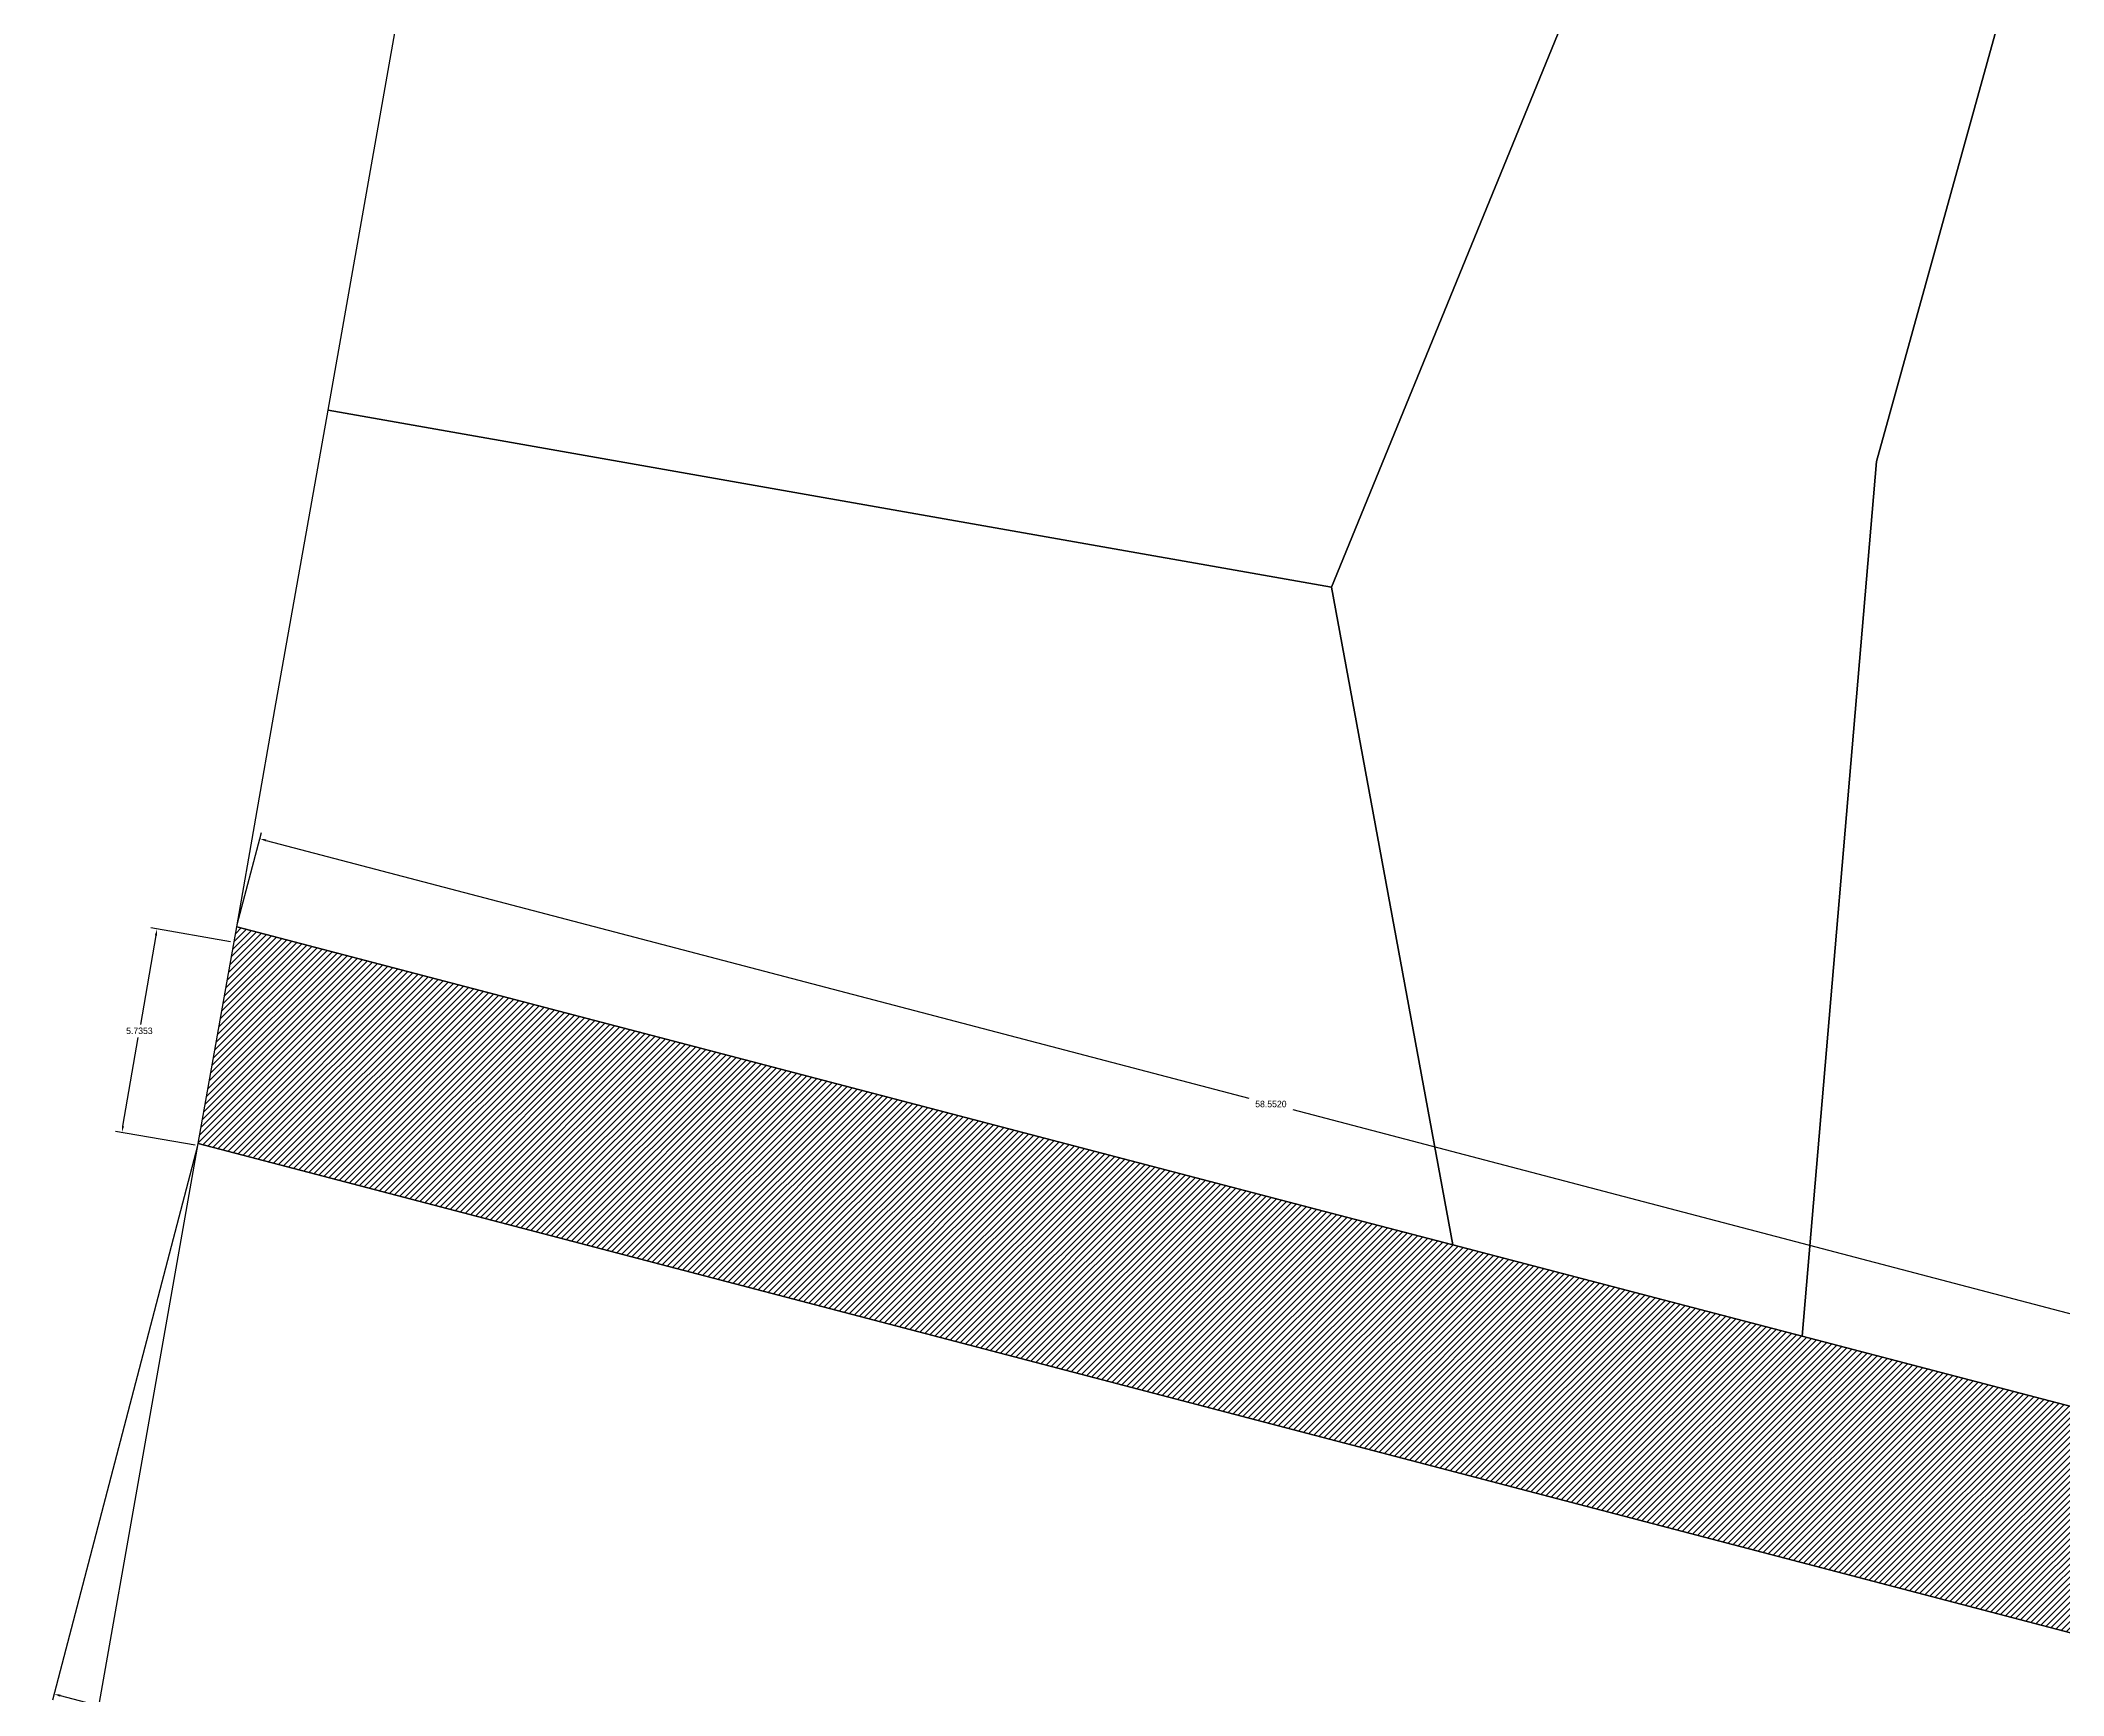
# Model space of a CAD drawing. Header units: metres. Extents: x 1404710 to 1404891, y 4916915 to 4917022.
# Drawn here: x 1404712.8 to 1404768.9, y 4916938.3 to 4916984.3 of the extents above; entities that cross this region are included whole.
import ezdxf

# ---------------------------------------------------------------- set-up
doc = ezdxf.new("R2010")
doc.units = ezdxf.units.M
doc.header["$MEASUREMENT"] = 0
doc.layers.add('nz_property_titles', color=7, linetype='Continuous', true_color=0x003399)
doc.dimstyles.get("Standard").update_dxf_attribs({"dimtxt": 0.18, "dimasz": 0.18, "dimexe": 0.18, "dimexo": 0.0625, "dimgap": 0.09, "dimtad": 0, "dimtih": 1, "dimtoh": 1, "dimdec": 4, "dimzin": 0, "dimdsep": 46, "dimtxsty": 'Standard', "dimcen": 0.09, "dimadec": 0, "dimazin": 0, "dimtfac": 1, "dimtdec": 4, "dimtofl": 0, "dimtmove": 0, "dimatfit": 3, "dimfxl": 1, "dimtolj": 1, "dimtzin": 0, "dimarcsym": 0})

# ---------------------------------------------------------------- blocks, each defined once
blk = doc.blocks.new('*D1')
at = {"color": 0, "lineweight": -2, "transparency": 16777216}
for p, q in [((1404717.138, 4916953.586), (1404713.111, 4916938.189)), ((1404713.331, 4916938.318), (1404755.532, 4916927.282)), ((1404805.411, 4916930.502), (1404801.385, 4916915.106)), ((1404801.256, 4916915.325), (1404756.702, 4916926.976))]:
    blk.add_line(p, q, dxfattribs=at)
at = {"color": 0, "transparency": 16777216}
for points in [[(1404713.339, 4916938.347), (1404713.323, 4916938.289), (1404713.157, 4916938.364)], [(1404801.264, 4916915.354), (1404801.249, 4916915.296), (1404801.431, 4916915.28)]]:
    blk.add_solid(points, dxfattribs=at)
at = {"layer": 'Defpoints', "color": 0, "transparency": 16777216}
for p in [(1404717.154, 4916953.647), (1404805.427, 4916930.563), (1404801.431, 4916915.28)]:
    blk.add_point(p, dxfattribs=at)
at = {"color": 0, "transparency": 16777216, "insert": (1404756.117, 4916927.129), "char_height": 0.18, "attachment_point": 5}
blk.add_mtext('\\A1;91.2420', dxfattribs=at)
blk = doc.blocks.new('*D3')
at = {"color": 0, "lineweight": -2, "transparency": 16777216}
for p, q in [((1404718.243, 4916959.726), (1404718.914, 4916962.283)), ((1404719.043, 4916962.063), (1404746.311, 4916954.905)), ((1404775.328, 4916947.287), (1404747.541, 4916954.582)), ((1404774.876, 4916944.859), (1404775.548, 4916947.416))]:
    blk.add_line(p, q, dxfattribs=at)
at = {"color": 0, "transparency": 16777216}
for points in [[(1404719.05, 4916962.092), (1404719.035, 4916962.034), (1404718.869, 4916962.109)], [(1404775.335, 4916947.316), (1404775.32, 4916947.258), (1404775.502, 4916947.242)]]:
    blk.add_solid(points, dxfattribs=at)
at = {"layer": 'Defpoints', "color": 0, "transparency": 16777216}
for p in [(1404718.869, 4916962.109), (1404718.227, 4916959.666), (1404774.86, 4916944.799)]:
    blk.add_point(p, dxfattribs=at)
at = {"color": 0, "transparency": 16777216, "insert": (1404746.926, 4916954.743), "char_height": 0.18, "attachment_point": 5}
blk.add_mtext('\\A1;58.5520', dxfattribs=at)
blk = doc.blocks.new('*D4')
at = {"color": 0, "lineweight": -2, "transparency": 16777216}
for p, q in [((1404718.053, 4916959.248), (1404715.839, 4916959.631)), ((1404715.985, 4916959.423), (1404715.558, 4916956.955)), ((1404715.069, 4916954.127), (1404715.496, 4916956.595)), ((1404717.076, 4916953.597), (1404714.861, 4916953.98))]:
    blk.add_line(p, q, dxfattribs=at)
at = {"color": 0, "transparency": 16777216}
for points in [[(1404715.956, 4916959.429), (1404716.015, 4916959.418), (1404716.016, 4916959.601)], [(1404715.04, 4916954.132), (1404715.099, 4916954.122), (1404715.039, 4916953.949)]]:
    blk.add_solid(points, dxfattribs=at)
at = {"layer": 'Defpoints', "color": 0, "transparency": 16777216}
for p in [(1404718.115, 4916959.238), (1404715.039, 4916953.949), (1404717.138, 4916953.586)]:
    blk.add_point(p, dxfattribs=at)
at = {"color": 0, "transparency": 16777216, "insert": (1404715.527, 4916956.775), "char_height": 0.18, "attachment_point": 5}
blk.add_mtext('\\A1;5.7353', dxfattribs=at)

msp = doc.modelspace()

# ---------------------------------------------------------------- hatches: boundary and pattern name
h = msp.add_hatch()
h.set_pattern_fill('ANSI31', color=4)
h.set_pattern_definition([(45, (0, 0), (-0.0883883476483, 0.0883883476483), [])])
h.paths.add_polyline_path([(1404751.97863, 4916950.83439), (1404748.59612, 4916951.71749), (1404718.22736, 4916959.66582), (1404717.15357, 4916953.6469), (1404775.15005, 4916938.48056), (1404783.49767, 4916943.27821), (1404788.85598, 4916963.74764), (1404783.30677, 4916965.19926), (1404778.55125, 4916947.0293), (1404774.82892, 4916944.85265), (1404761.67073, 4916948.29674)])
h.paths.add_polyline_path([(1404793.61256, 4916981.9184), (1404788.06228, 4916983.36922), (1404783.30677, 4916965.19926), (1404788.85598, 4916963.74764)])

# ---------------------------------------------------------------- linework, layer by layer
at = {"layer": 'nz_property_titles', "color": 2}
for points in [[(1404748.61138, 4916969.09109), (1404720.76072, 4916974.00494), (1404725.31282, 4916999.7884), (1404757.69478, 4916991.31594), (1404748.61138, 4916969.09109)], [(1404758.85787, 4916991.01528), (1404768.16239, 4916988.57661), (1404763.73526, 4916972.5782), (1404761.67073, 4916948.29674), (1404751.97863, 4916950.83439), (1404748.61138, 4916969.09109), (1404757.69478, 4916991.31594), (1404758.85787, 4916991.01528)], [(1404788.06228, 4916983.36922), (1404778.55125, 4916947.0293), (1404774.82892, 4916944.85265), (1404761.67073, 4916948.29674), (1404763.73526, 4916972.5782), (1404768.16239, 4916988.57661), (1404788.06228, 4916983.36922)], [(1404805.42724, 4916930.56295), (1404717.15357, 4916953.6469), (1404718.22736, 4916959.66582), (1404748.59612, 4916951.71749), (1404751.97863, 4916950.83439), (1404761.67073, 4916948.29674), (1404774.82892, 4916944.85265), (1404778.55125, 4916947.0293), (1404788.06228, 4916983.36922), (1404817.24532, 4916975.7409), (1404805.42724, 4916930.56295)], [(1404751.97863, 4916950.83439), (1404748.59612, 4916951.71749), (1404718.22736, 4916959.66582), (1404719.28265, 4916965.69712), (1404720.76072, 4916974.00494), (1404748.61138, 4916969.09109), (1404751.97863, 4916950.83439)], [(1404806.67386, 4916930.24081), (1404804.61344, 4916922.37086), (1404713.07605, 4916919.48398), (1404712.78069, 4916928.84695), (1404717.15357, 4916953.6469), (1404805.42724, 4916930.56295), (1404806.67386, 4916930.24081)]]:
    msp.add_lwpolyline(points, close=True, dxfattribs=at)

# ---------------------------------------------------------------- dimensions: what is measured, and where the dimension line sits
for base, p1, p2, angle, picture, middle in [((1404718.8687, 4916962.10885), (1404774.86047, 4916944.79869), (1404718.22736, 4916959.66582), 165.290813, '*D3', (1404746.92591, 4916954.74337)), ((1404801.4306, 4916915.27967), (1404717.15357, 4916953.6469), (1404805.42724, 4916930.56295), 345.345079, '*D1', (1404756.11747, 4916927.12925))]:
    dim = msp.add_linear_dim(base=base, p1=p1, p2=p2, angle=angle, dimstyle='Standard')
    dim.commit()
    dim.dimension.update_dxf_attribs({"geometry": picture, "text_midpoint": middle, "dimtype": 161})
dim = msp.add_aligned_dim(p1=(1404718.115, 4916959.23781), p2=(1404717.13776, 4916953.58643), distance=-2.13025, dimstyle='Standard')
dim.commit()
dim.dimension.update_dxf_attribs({"geometry": '*D4', "text_midpoint": (1404715.52728, 4916956.7751)})

doc.saveas('drawing.dxf')
